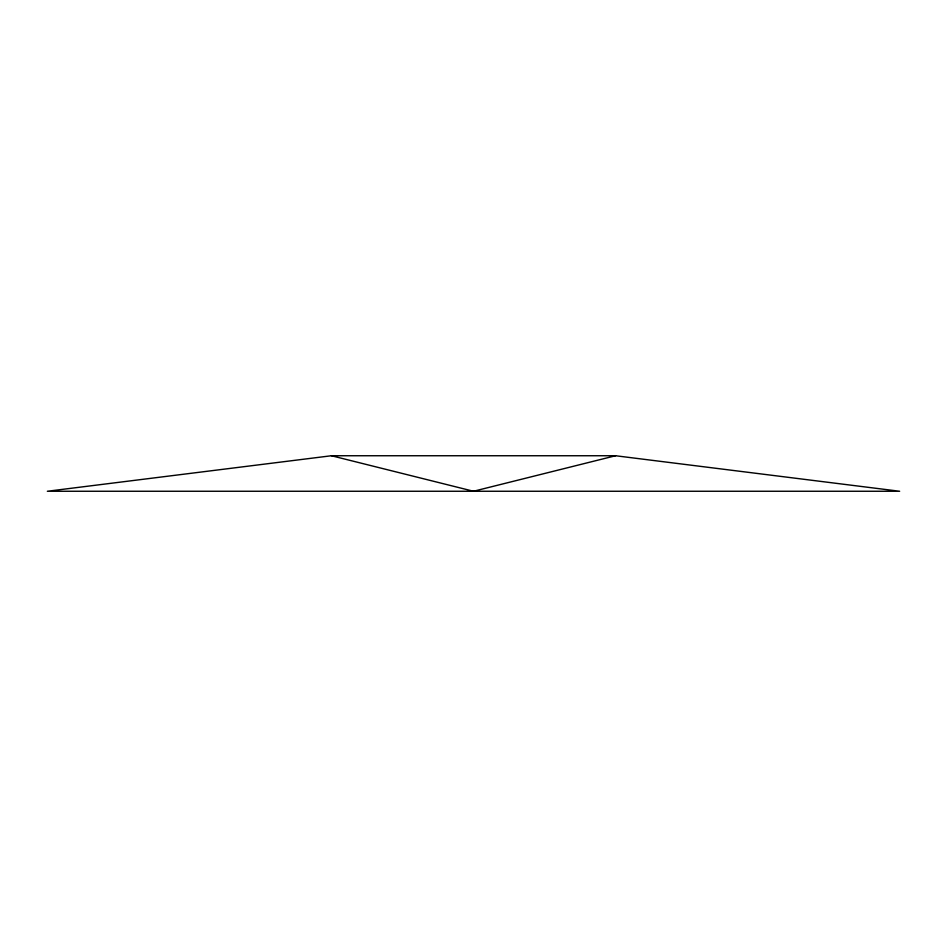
<?xml version="1.0" encoding="UTF-8"?>
<svg xmlns="http://www.w3.org/2000/svg" width="947" height="947" viewBox="0 0 947 947"><rect width="100%" height="100%" fill="white"/><g stroke="black" fill="none" stroke-linecap="round" stroke-linejoin="round"><path stroke-width="1.42" d="M615.55 455.744L473.5 491.256L331.45 455.744L47.35 491.256L899.65 491.256L615.55 455.744L331.45 455.744"/></g></svg>
